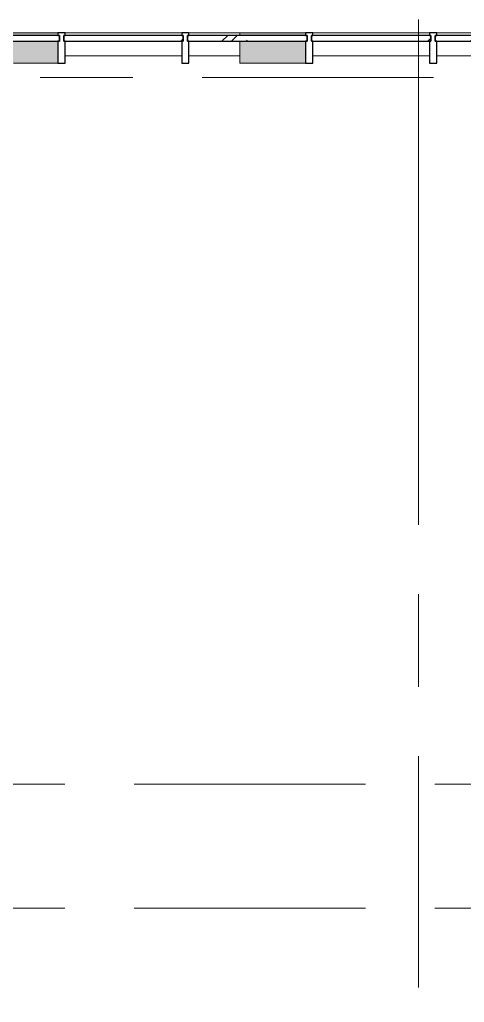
# Model space of a CAD drawing. Header units: millimetres. Extents: x -3377 to 186574, y -8553 to 29000.
# Drawn here: x 9773 to 12825, y 20652 to 27398 of the extents above; entities that cross this region are included whole.
import ezdxf

# ---------------------------------------------------------------- set-up
doc = ezdxf.new("R2010")
doc.units = ezdxf.units.MM
doc.linetypes.add('Осевая', pattern=[3175, 635, -476.25, 1587.5, -476.25])
for name, color, linetype, lineweight in [('A-GLAZ-CURT', 7, 'Continuous', 9), ('A-GLAZ-CURT-1', 7, 'Continuous', 25), ('A-GLAZ-CWMG', 7, 'Continuous', 9), ('A-GLAZ-CWMG-1', 7, 'Continuous', 25), ('Оси', 7, 'Continuous', 9), ('Оси-2', 7, 'Осевая', 9)]:
    doc.layers.add(name, color=color, linetype=linetype, lineweight=lineweight)

# ---------------------------------------------------------------- blocks, each defined once
blk = doc.blocks.new('Системная панель - Стекло - 40мм-V10-План расстановки осветительного оборудования 1 этажа в осях 1-12')
at = {"layer": 'A-GLAZ-CURT'}
h = blk.add_hatch(dxfattribs=at)
h.set_pattern_fill('FP_18', color=256, style=0, pattern_type=2)
h.set_pattern_definition([(45, (-10585, -27190), (-282.8427, 282.8427), [200, -600]), (45, (-10785, -27290), (-282.8427, 282.8427), [600, -200]), (45, (-10385, -27390), (-282.8427, 282.8427), [200, -600])])
h.paths.add_polyline_path([(-400, -40), (410, -40), (410, 0), (-410, 0), (-410, -40)])
at = {"layer": 'A-GLAZ-CURT-1'}
for p, q in [((410, 0), (-410, 0)), ((-410, 0), (-410, -40)), ((410, -40), (410, 0)), ((-410, -40), (410, -40))]:
    blk.add_line(p, q, dxfattribs=at)
blk = doc.blocks.new('Системная панель - Стекло - 40мм-22856068-План расстановки осветительного оборудования 1 этажа в осях 1-12')
at = {"layer": 'A-GLAZ-CURT'}
h = blk.add_hatch(dxfattribs=at)
h.set_pattern_fill('FP_19', color=256, style=0, pattern_type=2)
h.set_pattern_definition([(45, (-11435.13, -27190), (-282.8427, 282.8427), [200, -600]), (45, (-11635.13, -27290), (-282.8427, 282.8427), [600, -200]), (45, (-11235.13, -27390), (-282.8427, 282.8427), [200, -600])])
h.paths.add_polyline_path([(-50.1, -40), (410.1, -40), (410.1, 0), (-410.1, 0), (-410.1, -40)])
at = {"layer": 'A-GLAZ-CURT-1'}
for p, q in [((410.1, 0), (-410.1, 0)), ((-410.1, 0), (-410.1, -40)), ((410.1, -40), (410.1, 0)), ((-410.1, -40), (410.1, -40))]:
    blk.add_line(p, q, dxfattribs=at)
blk = doc.blocks.new('Системная панель - Стекло - 40мм-V11-План расстановки осветительного оборудования 1 этажа в осях 1-12')
at = {"layer": 'A-GLAZ-CURT'}
h = blk.add_hatch(dxfattribs=at)
h.set_pattern_fill('FP_20', color=256, style=0, pattern_type=2)
h.set_pattern_definition([(45, (-12285.26, -27190), (-282.8427, 282.8427), [200, -600]), (45, (-12485.26, -27290), (-282.8427, 282.8427), [600, -200]), (45, (-12085.26, -27390), (-282.8427, 282.8427), [200, -600])])
h.paths.add_polyline_path([(400, -40), (410, -40), (410, 0), (-410, 0), (-410, -40), (-400, -40)])
at = {"layer": 'A-GLAZ-CURT-1'}
for p, q in [((410, 0), (-410, 0)), ((-410, 0), (-410, -40)), ((410, -40), (410, 0)), ((-410, -40), (410, -40))]:
    blk.add_line(p, q, dxfattribs=at)
blk = doc.blocks.new('Системная панель - Стекло - 40мм-V12-План расстановки осветительного оборудования 1 этажа в осях 1-12')
at = {"layer": 'A-GLAZ-CURT'}
h = blk.add_hatch(dxfattribs=at)
h.set_pattern_fill('FP_21', color=256, style=0, pattern_type=2)
h.set_pattern_definition([(45, (-13122.76, -27190), (-282.8427, 282.8427), [200, -600]), (45, (-13322.76, -27290), (-282.8427, 282.8427), [600, -200]), (45, (-12922.76, -27390), (-282.8427, 282.8427), [200, -600])])
h.paths.add_polyline_path([(387.5, -40), (397.5, -40), (397.5, 0), (-397.5, 0), (-397.5, -40), (20.9, -40)])
at = {"layer": 'A-GLAZ-CURT-1'}
for p, q in [((397.5, 0), (-397.5, 0)), ((-397.5, 0), (-397.5, -40)), ((397.5, -40), (397.5, 0)), ((-397.5, -40), (397.5, -40))]:
    blk.add_line(p, q, dxfattribs=at)
blk = doc.blocks.new('Прямоугольный импост - Импост структурный с накладкой - 160мм-20149069-План расстановки осветительного оборудования 1 этажа в осях 1-12')
at = {"layer": 'A-GLAZ-CWMG'}
for p, q in [((9185, 27307), (8385, 27307)), ((9185, 27150), (8385, 27150))]:
    blk.add_line(p, q, dxfattribs=at)
blk = doc.blocks.new('Прямоугольный импост - Импост структурный с накладкой - 160мм-23251633-План расстановки осветительного оборудования 1 этажа в осях 1-12')
at = {"layer": 'A-GLAZ-CWMG'}
for p, q in [((11285, 27307), (10935, 27307)), ((11285, 27307), (11285, 27290)), ((11285, 27250), (11285, 27150)), ((11285, 27150), (10935, 27150))]:
    blk.add_line(p, q, dxfattribs=at)
blk = doc.blocks.new('Прямоугольный импост - Импост структурный с накладкой - 190мм-23251634-План расстановки осветительного оборудования 1 этажа в осях 1-12')
at = {"layer": 'A-GLAZ-CWMG'}
for points in [[(11698.1, 27290), (11735.3, 27290), (11735.3, 27307), (11285, 27307), (11285, 27290)], [(11698.1, 27100), (11735.3, 27100), (11735.3, 27250), (11285, 27250), (11285, 27100)]]:
    blk.add_hatch(color=256, dxfattribs=at).paths.add_polyline_path(points)
for p, q in [((11285, 27290), (11285, 27307)), ((11735.3, 27307), (11285, 27307)), ((11285, 27100), (11285, 27250)), ((11735.3, 27100), (11285, 27100))]:
    blk.add_line(p, q, dxfattribs=at)
blk = doc.blocks.new('Прямоугольный импост - Импост структурный с накладкой - 160мм-22794257-План расстановки осветительного оборудования 1 этажа в осях 1-12')
at = {"layer": 'A-GLAZ-CWMG'}
for p, q in [((4935, 27307), (4160, 27307)), ((4935, 27150), (4160, 27150))]:
    blk.add_line(p, q, dxfattribs=at)
blk = doc.blocks.new('Прямоугольный импост - Импост структурный с накладкой - 190мм-22856064-План расстановки осветительного оборудования 1 этажа в осях 1-12')
at = {"layer": 'A-GLAZ-CWMG-1'}
for p, q in [((-25, 40), (-25, 190)), ((-25, 190), (25, 190)), ((25, 190), (25, 40)), ((-15, 40), (-25, 40)), ((-25, -17), (-25, 0)), ((-25, 0), (-15, 0)), ((-15, 0), (-15, 40)), ((15, 40), (15, 0)), ((25, 40), (15, 40)), ((15, 0), (25, 0)), ((25, 0), (25, -17)), ((25, -17), (-25, -17))]:
    blk.add_line(p, q, dxfattribs=at)
blk = doc.blocks.new('Системная панель - Стекло - 40мм-V18-План расстановки осветительного оборудования 1 этажа в осях 1-12')
at = {"layer": 'A-GLAZ-CURT'}
h = blk.add_hatch(dxfattribs=at)
h.set_pattern_fill('FP_30', color=256, style=0, pattern_type=2)
h.set_pattern_definition([(45, (-9735, -27190), (-282.8427, 282.8427), [200, -600]), (45, (-9935, -27290), (-282.8427, 282.8427), [600, -200]), (45, (-9535, -27390), (-282.8427, 282.8427), [200, -600])])
h.paths.add_polyline_path([(75, -40), (410, -40), (410, 0), (-410, 0), (-410, -40), (-125, -40)])
at = {"layer": 'A-GLAZ-CURT-1'}
for p, q in [((410, 0), (-410, 0)), ((-410, 0), (-410, -40)), ((410, -40), (410, 0)), ((-410, -40), (410, -40))]:
    blk.add_line(p, q, dxfattribs=at)
blk = doc.blocks.new('Прямоугольный импост - Импост структурный с накладкой - 190мм-23186023-План расстановки осветительного оборудования 1 этажа в осях 1-12')
at = {"layer": 'A-GLAZ-CWMG'}
for points in [[(9710, 27290), (10035, 27290), (10035, 27307), (9235, 27307), (9235, 27290), (9510, 27290)], [(9710, 27100), (10035, 27100), (10035, 27250), (9235, 27250), (9235, 27100), (9510, 27100)]]:
    blk.add_hatch(color=256, dxfattribs=at).paths.add_polyline_path(points)
for p, q in [((10035, 27307), (9235, 27307)), ((10035, 27100), (9730, 27100))]:
    blk.add_line(p, q, dxfattribs=at)

msp = doc.modelspace()

# ---------------------------------------------------------------- linework, layer by layer
at = {"layer": 'Оси'}
msp.add_line((12510, 24898.1), (12510, 27398.1), dxfattribs=at)
at = {"layer": 'Оси-2'}
for p, q in [((389, 27000), (31290.5, 27000)), ((12510, 593.7), (12510, 24898.1)), ((-77.3, 22150), (35997.1, 22150)), ((-77.3, 21300), (35997.1, 21300))]:
    msp.add_line(p, q, dxfattribs=at)

# ---------------------------------------------------------------- block references
at = {"layer": 'A-GLAZ-CURT'}
for name, p in [('Системная панель - Стекло - 40мм-V18-План расстановки осветительного оборудования 1 этажа в осях 1-12', (9635, 27290)), ('Системная панель - Стекло - 40мм-V10-План расстановки осветительного оборудования 1 этажа в осях 1-12', (10485, 27290)), ('Системная панель - Стекло - 40мм-22856068-План расстановки осветительного оборудования 1 этажа в осях 1-12', (11335.1, 27290)), ('Системная панель - Стекло - 40мм-V11-План расстановки осветительного оборудования 1 этажа в осях 1-12', (12185.3, 27290)), ('Системная панель - Стекло - 40мм-V12-План расстановки осветительного оборудования 1 этажа в осях 1-12', (13022.8, 27290))]:
    msp.add_blockref(name, p, dxfattribs=at)
at = {"layer": 'A-GLAZ-CWMG'}
for name, p in [('Прямоугольный импост - Импост структурный с накладкой - 190мм-23186023-План расстановки осветительного оборудования 1 этажа в осях 1-12', (0, 0)), ('Прямоугольный импост - Импост структурный с накладкой - 160мм-20149069-План расстановки осветительного оборудования 1 этажа в осях 1-12', (1700, 0)), ('Прямоугольный импост - Импост структурный с накладкой - 160мм-23251633-План расстановки осветительного оборудования 1 этажа в осях 1-12', (0, 0)), ('Прямоугольный импост - Импост структурный с накладкой - 190мм-23251634-План расстановки осветительного оборудования 1 этажа в осях 1-12', (0, 0)), ('Прямоугольный импост - Импост структурный с накладкой - 160мм-20149069-План расстановки осветительного оборудования 1 этажа в осях 1-12', (3400.3, 0)), ('Прямоугольный импост - Импост структурный с накладкой - 160мм-22794257-План расстановки осветительного оборудования 1 этажа в осях 1-12', (8475.3, 0))]:
    msp.add_blockref(name, p, dxfattribs=at)
at = {"layer": 'A-GLAZ-CWMG', "extrusion": (0, 0, -1), "rotation": 180}
for p in [(-10060, 27290), (-10910, 27290), (-11760.3, 27290), (-12610.3, 27290)]:
    msp.add_blockref('Прямоугольный импост - Импост структурный с накладкой - 190мм-22856064-План расстановки осветительного оборудования 1 этажа в осях 1-12', p, dxfattribs=at)

doc.saveas('drawing.dxf')
